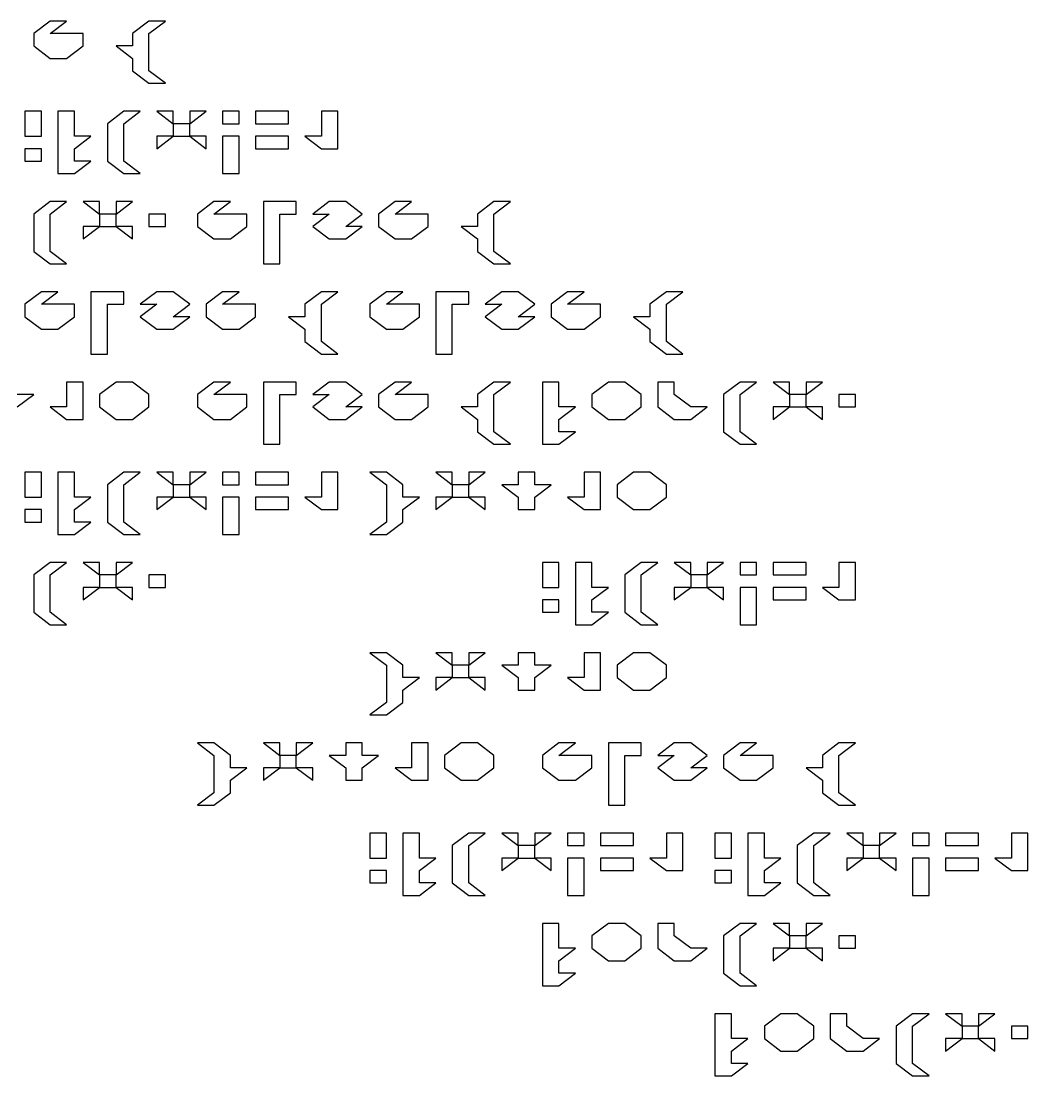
# Model space of a CAD drawing. Header units: metres. Extents: x 5 to 1205, y 4 to 740.
# Drawn here: x 557 to 1205, y 62 to 740 of the extents above; entities that cross this region are included whole.
import ezdxf

# ---------------------------------------------------------------- set-up
doc = ezdxf.new("R2010")
doc.units = ezdxf.units.M

msp = doc.modelspace()

# ---------------------------------------------------------------- linework, layer by layer
for p, q in [((576.02277, 740), (565.4318, 732)), ((576.02277, 732), (586.61365, 740)), ((586.61365, 740), (576.02277, 740)), ((639.5682, 740), (628.9773, 732)), ((639.5682, 732), (650.1591, 740)), ((650.1591, 740), (639.5682, 740)), ((565.4318, 732), (565.4318, 724)), ((597.2045, 732), (576.02277, 732)), ((597.2045, 724), (597.2045, 732)), ((628.9773, 732), (628.9773, 724)), ((639.5682, 708), (639.5682, 732)), ((565.4318, 724), (576.02277, 716)), ((586.61365, 716), (597.2045, 724)), ((628.9773, 724), (618.38635, 724)), ((618.38635, 724), (628.9773, 716)), ((576.02277, 716), (586.61365, 716)), ((628.9773, 716), (628.9773, 708)), ((628.9773, 708), (639.5682, 700)), ((650.1591, 700), (639.5682, 708)), ((639.5682, 700), (650.1591, 700)), ((570.43176, 682), (559.8409, 682)), ((559.8409, 682), (559.8409, 666)), ((570.43176, 666), (570.43176, 682)), ((591.6136, 682), (581.0227, 682)), ((581.0227, 682), (581.0227, 642)), ((591.6136, 666), (591.6136, 682)), ((623.38635, 682), (612.7954, 674)), ((623.38635, 674), (633.97723, 682)), ((633.97723, 682), (623.38635, 682)), ((655.15906, 682), (644.5682, 682)), ((644.5682, 682), (655.15906, 674)), ((655.15906, 674), (655.15906, 682)), ((665.74994, 674), (676.3409, 682)), ((676.3409, 682), (665.74994, 682)), ((665.74994, 682), (665.74994, 674)), ((697.5227, 682), (686.9318, 682)), ((686.9318, 682), (686.9318, 674)), ((697.5227, 674), (697.5227, 682)), ((729.2954, 682), (708.1136, 682)), ((708.1136, 682), (708.1136, 674)), ((729.2954, 674), (729.2954, 682)), ((761.0682, 682), (750.47723, 682)), ((750.47723, 682), (750.47723, 666)), ((761.0682, 658), (761.0682, 682)), ((612.7954, 674), (612.7954, 650)), ((623.38635, 650), (623.38635, 674)), ((665.74994, 674), (655.15906, 674)), ((655.15906, 674), (655.15906, 666)), ((665.74994, 666), (665.74994, 674)), ((686.9318, 674), (697.5227, 674)), ((708.1136, 674), (729.2954, 674)), ((559.8409, 666), (570.43176, 666)), ((591.6136, 658), (602.2045, 666)), ((602.2045, 666), (591.6136, 666)), ((644.5682, 658), (655.15906, 666)), ((655.15906, 666), (644.5682, 666)), ((644.5682, 666), (644.5682, 658)), ((655.15906, 666), (665.74994, 666)), ((665.74994, 666), (676.3409, 658)), ((676.3409, 666), (665.74994, 666)), ((676.3409, 658), (676.3409, 666)), ((697.5227, 666), (686.9318, 666)), ((686.9318, 666), (686.9318, 642)), ((697.5227, 642), (697.5227, 666)), ((729.2954, 666), (708.1136, 666)), ((708.1136, 666), (708.1136, 658)), ((729.2954, 658), (729.2954, 666)), ((750.47723, 666), (739.88635, 666)), ((739.88635, 666), (750.47723, 658)), ((570.43176, 658), (559.8409, 658)), ((559.8409, 658), (559.8409, 650)), ((570.43176, 650), (570.43176, 658)), ((591.6136, 650), (591.6136, 658)), ((708.1136, 658), (729.2954, 658)), ((750.47723, 658), (761.0682, 658)), ((559.8409, 650), (570.43176, 650)), ((591.6136, 642), (602.2045, 650)), ((602.2045, 650), (591.6136, 650)), ((612.7954, 650), (623.38635, 642)), ((633.97723, 642), (623.38635, 650)), ((581.0227, 642), (591.6136, 642)), ((623.38635, 642), (633.97723, 642)), ((686.9318, 642), (697.5227, 642)), ((576.02277, 624), (565.4318, 616)), ((576.02277, 616), (586.61365, 624)), ((586.61365, 624), (576.02277, 624)), ((607.7955, 624), (597.2045, 624)), ((597.2045, 624), (607.7955, 616)), ((607.7955, 616), (607.7955, 624)), ((618.38635, 616), (628.9773, 624)), ((628.9773, 624), (618.38635, 624)), ((618.38635, 624), (618.38635, 616)), ((681.3409, 624), (670.75, 616)), ((681.3409, 616), (691.9318, 624)), ((691.9318, 624), (681.3409, 624)), ((734.2955, 624), (713.11365, 624)), ((713.11365, 624), (713.11365, 584)), ((734.2955, 616), (734.2955, 624)), ((755.4773, 624), (744.88635, 616)), ((766.0682, 624), (755.4773, 624)), ((776.6591, 616), (766.0682, 624)), ((797.8409, 624), (787.25, 616)), ((797.8409, 616), (808.4318, 624)), ((808.4318, 624), (797.8409, 624)), ((861.38635, 624), (850.7955, 616)), ((861.38635, 616), (871.97723, 624)), ((871.97723, 624), (861.38635, 624)), ((565.4318, 616), (565.4318, 592)), ((576.02277, 592), (576.02277, 616)), ((618.38635, 616), (607.7955, 616)), ((607.7955, 616), (607.7955, 608)), ((618.38635, 608), (618.38635, 616)), ((650.1591, 616), (639.5682, 616)), ((639.5682, 616), (639.5682, 608)), ((650.1591, 608), (650.1591, 616)), ((670.75, 616), (670.75, 608)), ((702.5227, 616), (681.3409, 616)), ((702.5227, 608), (702.5227, 616)), ((723.7045, 584), (723.7045, 616)), ((723.7045, 616), (734.2955, 616)), ((744.88635, 616), (755.4773, 616)), ((755.4773, 616), (744.88635, 608)), ((766.0682, 608), (776.6591, 616)), ((787.25, 616), (787.25, 608)), ((819.0227, 616), (797.8409, 616)), ((819.0227, 608), (819.0227, 616)), ((850.7955, 616), (850.7955, 608)), ((861.38635, 592), (861.38635, 616)), ((597.2045, 600), (607.7955, 608)), ((607.7955, 608), (597.2045, 608)), ((597.2045, 608), (597.2045, 600)), ((607.7955, 608), (618.38635, 608)), ((618.38635, 608), (628.9773, 600)), ((628.9773, 608), (618.38635, 608)), ((628.9773, 600), (628.9773, 608)), ((639.5682, 608), (650.1591, 608)), ((670.75, 608), (681.3409, 600)), ((691.9318, 600), (702.5227, 608)), ((744.88635, 608), (755.4773, 600)), ((766.0682, 600), (776.6591, 608)), ((776.6591, 608), (766.0682, 608)), ((787.25, 608), (797.8409, 600)), ((808.4318, 600), (819.0227, 608)), ((850.7955, 608), (840.2045, 608)), ((840.2045, 608), (850.7955, 600)), ((681.3409, 600), (691.9318, 600)), ((755.4773, 600), (766.0682, 600)), ((797.8409, 600), (808.4318, 600)), ((850.7955, 600), (850.7955, 592)), ((565.4318, 592), (576.02277, 584)), ((586.61365, 584), (576.02277, 592)), ((850.7955, 592), (861.38635, 584)), ((871.97723, 584), (861.38635, 592)), ((576.02277, 584), (586.61365, 584)), ((713.11365, 584), (723.7045, 584)), ((861.38635, 584), (871.97723, 584)), ((570.43176, 566), (559.8409, 558)), ((570.43176, 558), (581.0227, 566)), ((581.0227, 566), (570.43176, 566)), ((623.38635, 566), (602.2045, 566)), ((602.2045, 566), (602.2045, 526)), ((623.38635, 558), (623.38635, 566)), ((644.5682, 566), (633.97723, 558)), ((655.15906, 566), (644.5682, 566)), ((665.74994, 558), (655.15906, 566)), ((686.9318, 566), (676.3409, 558)), ((686.9318, 558), (697.5227, 566)), ((697.5227, 566), (686.9318, 566)), ((750.47723, 566), (739.88635, 558)), ((750.47723, 558), (761.0682, 566)), ((761.0682, 566), (750.47723, 566)), ((792.25, 566), (781.6591, 558)), ((792.25, 558), (802.84094, 566)), ((802.84094, 566), (792.25, 566)), ((845.2046, 566), (824.02277, 566)), ((824.02277, 566), (824.02277, 526)), ((845.2046, 558), (845.2046, 566)), ((866.3864, 566), (855.7955, 558)), ((876.9773, 566), (866.3864, 566)), ((887.5682, 558), (876.9773, 566)), ((908.75006, 566), (898.1591, 558)), ((908.75006, 558), (919.34094, 566)), ((919.34094, 566), (908.75006, 566)), ((972.2955, 566), (961.7046, 558)), ((972.2955, 558), (982.8864, 566)), ((982.8864, 566), (972.2955, 566)), ((559.8409, 558), (559.8409, 550)), ((591.6136, 558), (570.43176, 558)), ((591.6136, 550), (591.6136, 558)), ((612.7954, 526), (612.7954, 558)), ((612.7954, 558), (623.38635, 558)), ((633.97723, 558), (644.5682, 558)), ((644.5682, 558), (633.97723, 550)), ((655.15906, 550), (665.74994, 558)), ((676.3409, 558), (676.3409, 550)), ((708.1136, 558), (686.9318, 558)), ((708.1136, 550), (708.1136, 558)), ((739.88635, 558), (739.88635, 550)), ((750.47723, 534), (750.47723, 558)), ((781.6591, 558), (781.6591, 550)), ((813.4318, 558), (792.25, 558)), ((813.4318, 550), (813.4318, 558)), ((834.61365, 526), (834.61365, 558)), ((834.61365, 558), (845.2046, 558)), ((855.7955, 558), (866.3864, 558)), ((866.3864, 558), (855.7955, 550)), ((876.9773, 550), (887.5682, 558)), ((898.1591, 558), (898.1591, 550)), ((929.9318, 558), (908.75006, 558)), ((929.9318, 550), (929.9318, 558)), ((961.7046, 558), (961.7046, 550)), ((972.2955, 534), (972.2955, 558)), ((559.8409, 550), (570.43176, 542)), ((581.0227, 542), (591.6136, 550)), ((633.97723, 550), (644.5682, 542)), ((655.15906, 542), (665.74994, 550)), ((665.74994, 550), (655.15906, 550)), ((676.3409, 550), (686.9318, 542)), ((697.5227, 542), (708.1136, 550)), ((739.88635, 550), (729.2954, 550)), ((729.2954, 550), (739.88635, 542)), ((781.6591, 550), (792.25, 542)), ((802.84094, 542), (813.4318, 550)), ((855.7955, 550), (866.3864, 542)), ((876.9773, 542), (887.5682, 550)), ((887.5682, 550), (876.9773, 550)), ((898.1591, 550), (908.75006, 542)), ((919.34094, 542), (929.9318, 550)), ((961.7046, 550), (951.11365, 550)), ((951.11365, 550), (961.7046, 542)), ((570.43176, 542), (581.0227, 542)), ((644.5682, 542), (655.15906, 542)), ((686.9318, 542), (697.5227, 542)), ((739.88635, 542), (739.88635, 534)), ((792.25, 542), (802.84094, 542)), ((866.3864, 542), (876.9773, 542)), ((908.75006, 542), (919.34094, 542)), ((961.7046, 542), (961.7046, 534)), ((739.88635, 534), (750.47723, 526)), ((761.0682, 526), (750.47723, 534)), ((961.7046, 534), (972.2955, 526)), ((982.8864, 526), (972.2955, 534)), ((602.2045, 526), (612.7954, 526)), ((750.47723, 526), (761.0682, 526)), ((824.02277, 526), (834.61365, 526)), ((972.2955, 526), (982.8864, 526)), ((597.2045, 508), (586.61365, 508)), ((586.61365, 508), (586.61365, 492)), ((597.2045, 484), (597.2045, 508)), ((618.38635, 508), (607.7955, 500)), ((628.9773, 508), (618.38635, 508)), ((639.5682, 500), (628.9773, 508)), ((681.3409, 508), (670.75, 500)), ((681.3409, 500), (691.9318, 508)), ((691.9318, 508), (681.3409, 508)), ((734.2955, 508), (713.11365, 508)), ((713.11365, 508), (713.11365, 468)), ((734.2955, 500), (734.2955, 508)), ((755.4773, 508), (744.88635, 500)), ((766.0682, 508), (755.4773, 508)), ((776.6591, 500), (766.0682, 508)), ((797.8409, 508), (787.25, 500)), ((797.8409, 500), (808.4318, 508)), ((808.4318, 508), (797.8409, 508)), ((861.38635, 508), (850.7955, 500)), ((861.38635, 500), (871.97723, 508)), ((871.97723, 508), (861.38635, 508)), ((903.15906, 508), (892.5682, 508)), ((892.5682, 508), (892.5682, 468)), ((903.15906, 492), (903.15906, 508)), ((934.9318, 508), (924.3409, 500)), ((945.5227, 508), (934.9318, 508)), ((956.11365, 500), (945.5227, 508)), ((977.2955, 508), (966.7045, 508)), ((966.7045, 508), (966.7045, 492)), ((977.2955, 500), (977.2955, 508)), ((1019.6591, 508), (1009.0682, 500)), ((1019.6591, 500), (1030.25, 508)), ((1030.25, 508), (1019.6591, 508)), ((1051.4318, 508), (1040.8408, 508)), ((1040.8408, 508), (1051.4318, 500)), ((1051.4318, 500), (1051.4318, 508)), ((1062.0227, 500), (1072.6135, 508)), ((1072.6135, 508), (1062.0227, 508)), ((1062.0227, 508), (1062.0227, 500)), ((554.8409, 492), (565.4318, 500)), ((565.4318, 500), (554.8409, 500)), ((607.7955, 500), (607.7955, 492)), ((639.5682, 492), (639.5682, 500)), ((670.75, 500), (670.75, 492)), ((702.5227, 500), (681.3409, 500)), ((702.5227, 492), (702.5227, 500)), ((723.7045, 468), (723.7045, 500)), ((723.7045, 500), (734.2955, 500)), ((744.88635, 500), (755.4773, 500)), ((755.4773, 500), (744.88635, 492)), ((766.0682, 492), (776.6591, 500)), ((787.25, 500), (787.25, 492)), ((819.0227, 500), (797.8409, 500)), ((819.0227, 492), (819.0227, 500)), ((850.7955, 500), (850.7955, 492)), ((861.38635, 476), (861.38635, 500)), ((924.3409, 500), (924.3409, 492)), ((956.11365, 492), (956.11365, 500)), ((987.88635, 492), (977.2955, 500)), ((1009.0682, 500), (1009.0682, 476)), ((1019.6591, 476), (1019.6591, 500)), ((1062.0227, 500), (1051.4318, 500)), ((1051.4318, 500), (1051.4318, 492)), ((1062.0227, 492), (1062.0227, 500)), ((1093.7954, 500), (1083.2045, 500)), ((1083.2045, 500), (1083.2045, 492)), ((1093.7954, 492), (1093.7954, 500)), ((586.61365, 492), (576.02277, 492)), ((576.02277, 492), (586.61365, 484)), ((607.7955, 492), (618.38635, 484)), ((628.9773, 484), (639.5682, 492)), ((670.75, 492), (681.3409, 484)), ((691.9318, 484), (702.5227, 492)), ((744.88635, 492), (755.4773, 484)), ((766.0682, 484), (776.6591, 492)), ((776.6591, 492), (766.0682, 492)), ((787.25, 492), (797.8409, 484)), ((808.4318, 484), (819.0227, 492)), ((850.7955, 492), (840.2045, 492)), ((840.2045, 492), (850.7955, 484)), ((903.15906, 484), (913.75, 492)), ((913.75, 492), (903.15906, 492)), ((924.3409, 492), (934.9318, 484)), ((945.5227, 484), (956.11365, 492)), ((966.7045, 492), (977.2955, 484)), ((987.88635, 484), (998.47723, 492)), ((998.47723, 492), (987.88635, 492)), ((1040.8408, 484), (1051.4318, 492)), ((1051.4318, 492), (1040.8408, 492)), ((1040.8408, 492), (1040.8408, 484)), ((1051.4318, 492), (1062.0227, 492)), ((1062.0227, 492), (1072.6135, 484)), ((1072.6135, 492), (1062.0227, 492)), ((1072.6135, 484), (1072.6135, 492)), ((1083.2045, 492), (1093.7954, 492)), ((586.61365, 484), (597.2045, 484)), ((618.38635, 484), (628.9773, 484)), ((681.3409, 484), (691.9318, 484)), ((755.4773, 484), (766.0682, 484)), ((797.8409, 484), (808.4318, 484)), ((850.7955, 484), (850.7955, 476)), ((903.15906, 476), (903.15906, 484)), ((934.9318, 484), (945.5227, 484)), ((977.2955, 484), (987.88635, 484)), ((850.7955, 476), (861.38635, 468)), ((871.97723, 468), (861.38635, 476)), ((903.15906, 468), (913.75, 476)), ((913.75, 476), (903.15906, 476)), ((1009.0682, 476), (1019.6591, 468)), ((1030.25, 468), (1019.6591, 476)), ((713.11365, 468), (723.7045, 468)), ((861.38635, 468), (871.97723, 468)), ((892.5682, 468), (903.15906, 468)), ((1019.6591, 468), (1030.25, 468)), ((570.43176, 450), (559.8409, 450)), ((559.8409, 450), (559.8409, 434)), ((570.43176, 434), (570.43176, 450)), ((591.6136, 450), (581.0227, 450)), ((581.0227, 450), (581.0227, 410)), ((591.6136, 434), (591.6136, 450)), ((623.38635, 450), (612.7954, 442)), ((623.38635, 442), (633.97723, 450)), ((633.97723, 450), (623.38635, 450)), ((655.15906, 450), (644.5682, 450)), ((644.5682, 450), (655.15906, 442)), ((655.15906, 442), (655.15906, 450)), ((665.74994, 442), (676.3409, 450)), ((676.3409, 450), (665.74994, 450)), ((665.74994, 450), (665.74994, 442)), ((697.5227, 450), (686.9318, 450)), ((686.9318, 450), (686.9318, 442)), ((697.5227, 442), (697.5227, 450)), ((729.2954, 450), (708.1136, 450)), ((708.1136, 450), (708.1136, 442)), ((729.2954, 442), (729.2954, 450)), ((761.0682, 450), (750.47723, 450)), ((750.47723, 450), (750.47723, 434)), ((761.0682, 426), (761.0682, 450)), ((792.25, 450), (781.6591, 450)), ((781.6591, 450), (792.25, 442)), ((802.84094, 442), (792.25, 450)), ((834.61365, 450), (824.02277, 450)), ((824.02277, 450), (834.61365, 442)), ((834.61365, 442), (834.61365, 450)), ((845.2046, 442), (855.7955, 450)), ((855.7955, 450), (845.2046, 450)), ((845.2046, 450), (845.2046, 442)), ((887.5682, 450), (876.9773, 450)), ((876.9773, 450), (876.9773, 442)), ((887.5682, 442), (887.5682, 450)), ((929.9318, 450), (919.34094, 450)), ((919.34094, 450), (919.34094, 434)), ((929.9318, 426), (929.9318, 450)), ((951.11365, 450), (940.52277, 442)), ((961.7046, 450), (951.11365, 450)), ((972.2955, 442), (961.7046, 450)), ((612.7954, 442), (612.7954, 418)), ((623.38635, 418), (623.38635, 442)), ((665.74994, 442), (655.15906, 442)), ((655.15906, 442), (655.15906, 434)), ((665.74994, 434), (665.74994, 442)), ((686.9318, 442), (697.5227, 442)), ((708.1136, 442), (729.2954, 442)), ((792.25, 442), (792.25, 418)), ((802.84094, 434), (802.84094, 442)), ((845.2046, 442), (834.61365, 442)), ((834.61365, 442), (834.61365, 434)), ((845.2046, 434), (845.2046, 442)), ((876.9773, 442), (866.3864, 442)), ((866.3864, 442), (876.9773, 434)), ((887.5682, 434), (898.1591, 442)), ((898.1591, 442), (887.5682, 442)), ((940.52277, 442), (940.52277, 434)), ((972.2955, 434), (972.2955, 442)), ((559.8409, 434), (570.43176, 434)), ((591.6136, 426), (602.2045, 434)), ((602.2045, 434), (591.6136, 434)), ((644.5682, 426), (655.15906, 434)), ((655.15906, 434), (644.5682, 434)), ((644.5682, 434), (644.5682, 426)), ((655.15906, 434), (665.74994, 434)), ((665.74994, 434), (676.3409, 426)), ((676.3409, 434), (665.74994, 434)), ((676.3409, 426), (676.3409, 434)), ((697.5227, 434), (686.9318, 434)), ((686.9318, 434), (686.9318, 410)), ((697.5227, 410), (697.5227, 434)), ((729.2954, 434), (708.1136, 434)), ((708.1136, 434), (708.1136, 426)), ((729.2954, 426), (729.2954, 434)), ((750.47723, 434), (739.88635, 434)), ((739.88635, 434), (750.47723, 426)), ((802.84094, 426), (813.4318, 434)), ((813.4318, 434), (802.84094, 434)), ((824.02277, 426), (834.61365, 434)), ((834.61365, 434), (824.02277, 434)), ((824.02277, 434), (824.02277, 426)), ((834.61365, 434), (845.2046, 434)), ((845.2046, 434), (855.7955, 426)), ((855.7955, 434), (845.2046, 434)), ((855.7955, 426), (855.7955, 434)), ((876.9773, 434), (876.9773, 426)), ((887.5682, 426), (887.5682, 434)), ((919.34094, 434), (908.75006, 434)), ((908.75006, 434), (919.34094, 426)), ((940.52277, 434), (951.11365, 426)), ((961.7046, 426), (972.2955, 434)), ((570.43176, 426), (559.8409, 426)), ((559.8409, 426), (559.8409, 418)), ((570.43176, 418), (570.43176, 426)), ((591.6136, 418), (591.6136, 426)), ((708.1136, 426), (729.2954, 426)), ((750.47723, 426), (761.0682, 426)), ((802.84094, 418), (802.84094, 426)), ((876.9773, 426), (887.5682, 426)), ((919.34094, 426), (929.9318, 426)), ((951.11365, 426), (961.7046, 426)), ((559.8409, 418), (570.43176, 418)), ((591.6136, 410), (602.2045, 418)), ((602.2045, 418), (591.6136, 418)), ((612.7954, 418), (623.38635, 410)), ((633.97723, 410), (623.38635, 418)), ((792.25, 418), (781.6591, 410)), ((792.25, 410), (802.84094, 418)), ((581.0227, 410), (591.6136, 410)), ((623.38635, 410), (633.97723, 410)), ((686.9318, 410), (697.5227, 410)), ((781.6591, 410), (792.25, 410)), ((576.02277, 392), (565.4318, 384)), ((576.02277, 384), (586.61365, 392)), ((586.61365, 392), (576.02277, 392)), ((607.7955, 392), (597.2045, 392)), ((597.2045, 392), (607.7955, 384)), ((607.7955, 384), (607.7955, 392)), ((618.38635, 384), (628.9773, 392)), ((628.9773, 392), (618.38635, 392)), ((618.38635, 392), (618.38635, 384)), ((903.15906, 392), (892.5682, 392)), ((892.5682, 392), (892.5682, 376)), ((903.15906, 376), (903.15906, 392)), ((924.3409, 392), (913.75, 392)), ((913.75, 392), (913.75, 352)), ((924.3409, 376), (924.3409, 392)), ((956.11365, 392), (945.5227, 384)), ((956.11365, 384), (966.7045, 392)), ((966.7045, 392), (956.11365, 392)), ((987.88635, 392), (977.2955, 392)), ((977.2955, 392), (987.88635, 384)), ((987.88635, 384), (987.88635, 392)), ((998.47723, 384), (1009.0682, 392)), ((1009.0682, 392), (998.47723, 392)), ((998.47723, 392), (998.47723, 384)), ((1030.25, 392), (1019.6591, 392)), ((1019.6591, 392), (1019.6591, 384)), ((1030.25, 384), (1030.25, 392)), ((1062.0227, 392), (1040.8408, 392)), ((1040.8408, 392), (1040.8408, 384)), ((1062.0227, 384), (1062.0227, 392)), ((1093.7954, 392), (1083.2045, 392)), ((1083.2045, 392), (1083.2045, 376)), ((1093.7954, 368), (1093.7954, 392)), ((565.4318, 384), (565.4318, 360)), ((576.02277, 360), (576.02277, 384)), ((618.38635, 384), (607.7955, 384)), ((607.7955, 384), (607.7955, 376)), ((618.38635, 376), (618.38635, 384)), ((650.1591, 384), (639.5682, 384)), ((639.5682, 384), (639.5682, 376)), ((650.1591, 376), (650.1591, 384)), ((945.5227, 384), (945.5227, 360)), ((956.11365, 360), (956.11365, 384)), ((998.47723, 384), (987.88635, 384)), ((987.88635, 384), (987.88635, 376)), ((998.47723, 376), (998.47723, 384)), ((1019.6591, 384), (1030.25, 384)), ((1040.8408, 384), (1062.0227, 384)), ((597.2045, 368), (607.7955, 376)), ((607.7955, 376), (597.2045, 376)), ((597.2045, 376), (597.2045, 368)), ((607.7955, 376), (618.38635, 376)), ((618.38635, 376), (628.9773, 368)), ((628.9773, 376), (618.38635, 376)), ((628.9773, 368), (628.9773, 376)), ((639.5682, 376), (650.1591, 376)), ((892.5682, 376), (903.15906, 376)), ((924.3409, 368), (934.9318, 376)), ((934.9318, 376), (924.3409, 376)), ((977.2955, 368), (987.88635, 376)), ((987.88635, 376), (977.2955, 376)), ((977.2955, 376), (977.2955, 368)), ((987.88635, 376), (998.47723, 376)), ((998.47723, 376), (1009.0682, 368)), ((1009.0682, 376), (998.47723, 376)), ((1009.0682, 368), (1009.0682, 376)), ((1030.25, 376), (1019.6591, 376)), ((1019.6591, 376), (1019.6591, 352)), ((1030.25, 352), (1030.25, 376)), ((1062.0227, 376), (1040.8408, 376)), ((1040.8408, 376), (1040.8408, 368)), ((1062.0227, 368), (1062.0227, 376)), ((1083.2045, 376), (1072.6135, 376)), ((1072.6135, 376), (1083.2045, 368)), ((903.15906, 368), (892.5682, 368)), ((892.5682, 368), (892.5682, 360)), ((903.15906, 360), (903.15906, 368)), ((924.3409, 360), (924.3409, 368)), ((1040.8408, 368), (1062.0227, 368)), ((1083.2045, 368), (1093.7954, 368)), ((565.4318, 360), (576.02277, 352)), ((586.61365, 352), (576.02277, 360)), ((892.5682, 360), (903.15906, 360)), ((924.3409, 352), (934.9318, 360)), ((934.9318, 360), (924.3409, 360)), ((945.5227, 360), (956.11365, 352)), ((966.7045, 352), (956.11365, 360)), ((576.02277, 352), (586.61365, 352)), ((913.75, 352), (924.3409, 352)), ((956.11365, 352), (966.7045, 352)), ((1019.6591, 352), (1030.25, 352)), ((792.25, 334), (781.6591, 334)), ((781.6591, 334), (792.25, 326)), ((802.84094, 326), (792.25, 334)), ((834.61365, 334), (824.02277, 334)), ((824.02277, 334), (834.61365, 326)), ((834.61365, 326), (834.61365, 334)), ((845.2046, 326), (855.7955, 334)), ((855.7955, 334), (845.2046, 334)), ((845.2046, 334), (845.2046, 326)), ((887.5682, 334), (876.9773, 334)), ((876.9773, 334), (876.9773, 326)), ((887.5682, 326), (887.5682, 334)), ((929.9318, 334), (919.34094, 334)), ((919.34094, 334), (919.34094, 318)), ((929.9318, 310), (929.9318, 334)), ((951.11365, 334), (940.52277, 326)), ((961.7046, 334), (951.11365, 334)), ((972.2955, 326), (961.7046, 334)), ((792.25, 326), (792.25, 302)), ((802.84094, 318), (802.84094, 326)), ((845.2046, 326), (834.61365, 326)), ((834.61365, 326), (834.61365, 318)), ((845.2046, 318), (845.2046, 326)), ((876.9773, 326), (866.3864, 326)), ((866.3864, 326), (876.9773, 318)), ((887.5682, 318), (898.1591, 326)), ((898.1591, 326), (887.5682, 326)), ((940.52277, 326), (940.52277, 318)), ((972.2955, 318), (972.2955, 326)), ((802.84094, 310), (813.4318, 318)), ((813.4318, 318), (802.84094, 318)), ((824.02277, 310), (834.61365, 318)), ((834.61365, 318), (824.02277, 318)), ((824.02277, 318), (824.02277, 310)), ((834.61365, 318), (845.2046, 318)), ((845.2046, 318), (855.7955, 310)), ((855.7955, 318), (845.2046, 318)), ((855.7955, 310), (855.7955, 318)), ((876.9773, 318), (876.9773, 310)), ((887.5682, 310), (887.5682, 318)), ((919.34094, 318), (908.75006, 318)), ((908.75006, 318), (919.34094, 310)), ((940.52277, 318), (951.11365, 310)), ((961.7046, 310), (972.2955, 318)), ((802.84094, 302), (802.84094, 310)), ((876.9773, 310), (887.5682, 310)), ((919.34094, 310), (929.9318, 310)), ((951.11365, 310), (961.7046, 310)), ((792.25, 302), (781.6591, 294)), ((792.25, 294), (802.84094, 302)), ((781.6591, 294), (792.25, 294)), ((681.3409, 276), (670.75, 276)), ((670.75, 276), (681.3409, 268)), ((691.9318, 268), (681.3409, 276)), ((723.7045, 276), (713.11365, 276)), ((713.11365, 276), (723.7045, 268)), ((723.7045, 268), (723.7045, 276)), ((734.2955, 268), (744.88635, 276)), ((744.88635, 276), (734.2955, 276)), ((734.2955, 276), (734.2955, 268)), ((776.6591, 276), (766.0682, 276)), ((766.0682, 276), (766.0682, 268)), ((776.6591, 268), (776.6591, 276)), ((819.0227, 276), (808.4318, 276)), ((808.4318, 276), (808.4318, 260)), ((819.0227, 252), (819.0227, 276)), ((840.2045, 276), (829.61365, 268)), ((850.7955, 276), (840.2045, 276)), ((861.38635, 268), (850.7955, 276)), ((903.15906, 276), (892.5682, 268)), ((903.15906, 268), (913.75, 276)), ((913.75, 276), (903.15906, 276)), ((956.11365, 276), (934.9318, 276)), ((934.9318, 276), (934.9318, 236)), ((956.11365, 268), (956.11365, 276)), ((977.2955, 276), (966.7045, 268)), ((987.88635, 276), (977.2955, 276)), ((998.47723, 268), (987.88635, 276)), ((1019.6591, 276), (1009.0682, 268)), ((1019.6591, 268), (1030.25, 276)), ((1030.25, 276), (1019.6591, 276)), ((1083.2045, 276), (1072.6135, 268)), ((1083.2045, 268), (1093.7954, 276)), ((1093.7954, 276), (1083.2045, 276)), ((681.3409, 268), (681.3409, 244)), ((691.9318, 260), (691.9318, 268)), ((734.2955, 268), (723.7045, 268)), ((723.7045, 268), (723.7045, 260)), ((734.2955, 260), (734.2955, 268)), ((766.0682, 268), (755.4773, 268)), ((755.4773, 268), (766.0682, 260)), ((776.6591, 260), (787.25, 268)), ((787.25, 268), (776.6591, 268)), ((829.61365, 268), (829.61365, 260)), ((861.38635, 260), (861.38635, 268)), ((892.5682, 268), (892.5682, 260)), ((924.3409, 268), (903.15906, 268)), ((924.3409, 260), (924.3409, 268)), ((945.5227, 236), (945.5227, 268)), ((945.5227, 268), (956.11365, 268)), ((966.7045, 268), (977.2955, 268)), ((977.2955, 268), (966.7045, 260)), ((987.88635, 260), (998.47723, 268)), ((1009.0682, 268), (1009.0682, 260)), ((1040.8408, 268), (1019.6591, 268)), ((1040.8408, 260), (1040.8408, 268)), ((1072.6135, 268), (1072.6135, 260)), ((1083.2045, 244), (1083.2045, 268)), ((691.9318, 252), (702.5227, 260)), ((702.5227, 260), (691.9318, 260)), ((713.11365, 252), (723.7045, 260)), ((723.7045, 260), (713.11365, 260)), ((713.11365, 260), (713.11365, 252)), ((723.7045, 260), (734.2955, 260)), ((734.2955, 260), (744.88635, 252)), ((744.88635, 260), (734.2955, 260)), ((744.88635, 252), (744.88635, 260)), ((766.0682, 260), (766.0682, 252)), ((776.6591, 252), (776.6591, 260)), ((808.4318, 260), (797.8409, 260)), ((797.8409, 260), (808.4318, 252)), ((829.61365, 260), (840.2045, 252)), ((850.7955, 252), (861.38635, 260)), ((892.5682, 260), (903.15906, 252)), ((913.75, 252), (924.3409, 260)), ((966.7045, 260), (977.2955, 252)), ((987.88635, 252), (998.47723, 260)), ((998.47723, 260), (987.88635, 260)), ((1009.0682, 260), (1019.6591, 252)), ((1030.25, 252), (1040.8408, 260)), ((1072.6135, 260), (1062.0227, 260)), ((1062.0227, 260), (1072.6135, 252)), ((691.9318, 244), (691.9318, 252)), ((766.0682, 252), (776.6591, 252)), ((808.4318, 252), (819.0227, 252)), ((840.2045, 252), (850.7955, 252)), ((903.15906, 252), (913.75, 252)), ((977.2955, 252), (987.88635, 252)), ((1019.6591, 252), (1030.25, 252)), ((1072.6135, 252), (1072.6135, 244)), ((681.3409, 244), (670.75, 236)), ((681.3409, 236), (691.9318, 244)), ((1072.6135, 244), (1083.2045, 236)), ((1093.7954, 236), (1083.2045, 244)), ((670.75, 236), (681.3409, 236)), ((934.9318, 236), (945.5227, 236)), ((1083.2045, 236), (1093.7954, 236)), ((792.25, 218), (781.6591, 218)), ((781.6591, 218), (781.6591, 202)), ((792.25, 202), (792.25, 218)), ((813.4318, 218), (802.84094, 218)), ((802.84094, 218), (802.84094, 178)), ((813.4318, 202), (813.4318, 218)), ((845.2046, 218), (834.61365, 210)), ((845.2046, 210), (855.7955, 218)), ((855.7955, 218), (845.2046, 218)), ((876.9773, 218), (866.3864, 218)), ((866.3864, 218), (876.9773, 210)), ((876.9773, 210), (876.9773, 218)), ((887.5682, 210), (898.1591, 218)), ((898.1591, 218), (887.5682, 218)), ((887.5682, 218), (887.5682, 210)), ((919.34094, 218), (908.75006, 218)), ((908.75006, 218), (908.75006, 210)), ((919.34094, 210), (919.34094, 218)), ((951.11365, 218), (929.9318, 218)), ((929.9318, 218), (929.9318, 210)), ((951.11365, 210), (951.11365, 218)), ((982.8864, 218), (972.2955, 218)), ((972.2955, 218), (972.2955, 202)), ((982.8864, 194), (982.8864, 218)), ((1014.0681, 218), (1003.47723, 218)), ((1003.47723, 218), (1003.47723, 202)), ((1014.0681, 202), (1014.0681, 218)), ((1035.2499, 218), (1024.659, 218)), ((1024.659, 218), (1024.659, 178)), ((1035.2499, 202), (1035.2499, 218)), ((1067.0226, 218), (1056.4318, 210)), ((1067.0226, 210), (1077.6135, 218)), ((1077.6135, 218), (1067.0226, 218)), ((1098.7954, 218), (1088.2045, 218)), ((1088.2045, 218), (1098.7954, 210)), ((1098.7954, 210), (1098.7954, 218)), ((1109.3862, 210), (1119.9772, 218)), ((1119.9772, 218), (1109.3862, 218)), ((1109.3862, 218), (1109.3862, 210)), ((1141.1589, 218), (1130.5681, 218)), ((1130.5681, 218), (1130.5681, 210)), ((1141.1589, 210), (1141.1589, 218)), ((1172.9318, 218), (1151.7499, 218)), ((1151.7499, 218), (1151.7499, 210)), ((1172.9318, 210), (1172.9318, 218)), ((1204.7045, 218), (1194.1135, 218)), ((1194.1135, 218), (1194.1135, 202)), ((1204.7045, 194), (1204.7045, 218)), ((834.61365, 210), (834.61365, 186)), ((845.2046, 186), (845.2046, 210)), ((887.5682, 210), (876.9773, 210)), ((876.9773, 210), (876.9773, 202)), ((887.5682, 202), (887.5682, 210)), ((908.75006, 210), (919.34094, 210)), ((929.9318, 210), (951.11365, 210)), ((1056.4318, 210), (1056.4318, 186)), ((1067.0226, 186), (1067.0226, 210)), ((1109.3862, 210), (1098.7954, 210)), ((1098.7954, 210), (1098.7954, 202)), ((1109.3862, 202), (1109.3862, 210)), ((1130.5681, 210), (1141.1589, 210)), ((1151.7499, 210), (1172.9318, 210)), ((781.6591, 202), (792.25, 202)), ((813.4318, 194), (824.02277, 202)), ((824.02277, 202), (813.4318, 202)), ((866.3864, 194), (876.9773, 202)), ((876.9773, 202), (866.3864, 202)), ((866.3864, 202), (866.3864, 194)), ((876.9773, 202), (887.5682, 202)), ((887.5682, 202), (898.1591, 194)), ((898.1591, 202), (887.5682, 202)), ((898.1591, 194), (898.1591, 202)), ((919.34094, 202), (908.75006, 202)), ((908.75006, 202), (908.75006, 178)), ((919.34094, 178), (919.34094, 202)), ((951.11365, 202), (929.9318, 202)), ((929.9318, 202), (929.9318, 194)), ((951.11365, 194), (951.11365, 202)), ((972.2955, 202), (961.7046, 202)), ((961.7046, 202), (972.2955, 194)), ((1003.47723, 202), (1014.0681, 202)), ((1035.2499, 194), (1045.8408, 202)), ((1045.8408, 202), (1035.2499, 202)), ((1088.2045, 194), (1098.7954, 202)), ((1098.7954, 202), (1088.2045, 202)), ((1088.2045, 202), (1088.2045, 194)), ((1098.7954, 202), (1109.3862, 202)), ((1109.3862, 202), (1119.9772, 194)), ((1119.9772, 202), (1109.3862, 202)), ((1119.9772, 194), (1119.9772, 202)), ((1141.1589, 202), (1130.5681, 202)), ((1130.5681, 202), (1130.5681, 178)), ((1141.1589, 178), (1141.1589, 202)), ((1172.9318, 202), (1151.7499, 202)), ((1151.7499, 202), (1151.7499, 194)), ((1172.9318, 194), (1172.9318, 202)), ((1194.1135, 202), (1183.5226, 202)), ((1183.5226, 202), (1194.1135, 194)), ((792.25, 194), (781.6591, 194)), ((781.6591, 194), (781.6591, 186)), ((792.25, 186), (792.25, 194)), ((813.4318, 186), (813.4318, 194)), ((929.9318, 194), (951.11365, 194)), ((972.2955, 194), (982.8864, 194)), ((1014.0681, 194), (1003.47723, 194)), ((1003.47723, 194), (1003.47723, 186)), ((1014.0681, 186), (1014.0681, 194)), ((1035.2499, 186), (1035.2499, 194)), ((1151.7499, 194), (1172.9318, 194)), ((1194.1135, 194), (1204.7045, 194)), ((781.6591, 186), (792.25, 186)), ((813.4318, 178), (824.02277, 186)), ((824.02277, 186), (813.4318, 186)), ((834.61365, 186), (845.2046, 178)), ((855.7955, 178), (845.2046, 186)), ((1003.47723, 186), (1014.0681, 186)), ((1035.2499, 178), (1045.8408, 186)), ((1045.8408, 186), (1035.2499, 186)), ((1056.4318, 186), (1067.0226, 178)), ((1077.6135, 178), (1067.0226, 186)), ((802.84094, 178), (813.4318, 178)), ((845.2046, 178), (855.7955, 178)), ((908.75006, 178), (919.34094, 178)), ((1024.659, 178), (1035.2499, 178)), ((1067.0226, 178), (1077.6135, 178)), ((1130.5681, 178), (1141.1589, 178)), ((903.15906, 160), (892.5682, 160)), ((892.5682, 160), (892.5682, 120)), ((903.15906, 144), (903.15906, 160)), ((934.9318, 160), (924.3409, 152)), ((945.5227, 160), (934.9318, 160)), ((956.11365, 152), (945.5227, 160)), ((977.2955, 160), (966.7045, 160)), ((966.7045, 160), (966.7045, 144)), ((977.2955, 152), (977.2955, 160)), ((1019.6591, 160), (1009.0682, 152)), ((1019.6591, 152), (1030.25, 160)), ((1030.25, 160), (1019.6591, 160)), ((1051.4318, 160), (1040.8408, 160)), ((1040.8408, 160), (1051.4318, 152)), ((1051.4318, 152), (1051.4318, 160)), ((1062.0227, 152), (1072.6135, 160)), ((1072.6135, 160), (1062.0227, 160)), ((1062.0227, 160), (1062.0227, 152)), ((924.3409, 152), (924.3409, 144)), ((956.11365, 144), (956.11365, 152)), ((987.88635, 144), (977.2955, 152)), ((1009.0682, 152), (1009.0682, 128)), ((1019.6591, 128), (1019.6591, 152)), ((1062.0227, 152), (1051.4318, 152)), ((1051.4318, 152), (1051.4318, 144)), ((1062.0227, 144), (1062.0227, 152)), ((1093.7954, 152), (1083.2045, 152)), ((1083.2045, 152), (1083.2045, 144)), ((1093.7954, 144), (1093.7954, 152)), ((903.15906, 136), (913.75, 144)), ((913.75, 144), (903.15906, 144)), ((924.3409, 144), (934.9318, 136)), ((945.5227, 136), (956.11365, 144)), ((966.7045, 144), (977.2955, 136)), ((987.88635, 136), (998.47723, 144)), ((998.47723, 144), (987.88635, 144)), ((1040.8408, 136), (1051.4318, 144)), ((1051.4318, 144), (1040.8408, 144)), ((1040.8408, 144), (1040.8408, 136)), ((1051.4318, 144), (1062.0227, 144)), ((1062.0227, 144), (1072.6135, 136)), ((1072.6135, 144), (1062.0227, 144)), ((1072.6135, 136), (1072.6135, 144)), ((1083.2045, 144), (1093.7954, 144)), ((903.15906, 128), (903.15906, 136)), ((934.9318, 136), (945.5227, 136)), ((977.2955, 136), (987.88635, 136)), ((903.15906, 120), (913.75, 128)), ((913.75, 128), (903.15906, 128)), ((1009.0682, 128), (1019.6591, 120)), ((1030.25, 120), (1019.6591, 128)), ((892.5682, 120), (903.15906, 120)), ((1019.6591, 120), (1030.25, 120)), ((1014.0681, 102), (1003.47723, 102)), ((1003.47723, 102), (1003.47723, 62)), ((1014.0681, 86), (1014.0681, 102)), ((1045.8408, 102), (1035.2499, 94)), ((1056.4318, 102), (1045.8408, 102)), ((1067.0226, 94), (1056.4318, 102)), ((1088.2045, 102), (1077.6135, 102)), ((1077.6135, 102), (1077.6135, 86)), ((1088.2045, 94), (1088.2045, 102)), ((1130.5681, 102), (1119.9772, 94)), ((1130.5681, 94), (1141.1589, 102)), ((1141.1589, 102), (1130.5681, 102)), ((1162.3408, 102), (1151.7499, 102)), ((1151.7499, 102), (1162.3408, 94)), ((1162.3408, 94), (1162.3408, 102)), ((1172.9318, 94), (1183.5226, 102)), ((1183.5226, 102), (1172.9318, 102)), ((1172.9318, 102), (1172.9318, 94)), ((1035.2499, 94), (1035.2499, 86)), ((1067.0226, 86), (1067.0226, 94)), ((1098.7954, 86), (1088.2045, 94)), ((1119.9772, 94), (1119.9772, 70)), ((1130.5681, 70), (1130.5681, 94)), ((1172.9318, 94), (1162.3408, 94)), ((1162.3408, 94), (1162.3408, 86)), ((1172.9318, 86), (1172.9318, 94)), ((1204.7045, 94), (1194.1135, 94)), ((1194.1135, 94), (1194.1135, 86)), ((1204.7045, 86), (1204.7045, 94)), ((1014.0681, 78), (1024.659, 86)), ((1024.659, 86), (1014.0681, 86)), ((1035.2499, 86), (1045.8408, 78)), ((1056.4318, 78), (1067.0226, 86)), ((1077.6135, 86), (1088.2045, 78)), ((1098.7954, 78), (1109.3862, 86)), ((1109.3862, 86), (1098.7954, 86)), ((1151.7499, 78), (1162.3408, 86)), ((1162.3408, 86), (1151.7499, 86)), ((1151.7499, 86), (1151.7499, 78)), ((1162.3408, 86), (1172.9318, 86)), ((1172.9318, 86), (1183.5226, 78)), ((1183.5226, 86), (1172.9318, 86)), ((1183.5226, 78), (1183.5226, 86)), ((1194.1135, 86), (1204.7045, 86)), ((1014.0681, 70), (1014.0681, 78)), ((1045.8408, 78), (1056.4318, 78)), ((1088.2045, 78), (1098.7954, 78)), ((1014.0681, 62), (1024.659, 70)), ((1024.659, 70), (1014.0681, 70)), ((1119.9772, 70), (1130.5681, 62)), ((1141.1589, 62), (1130.5681, 70)), ((1003.47723, 62), (1014.0681, 62)), ((1130.5681, 62), (1141.1589, 62))]:
    msp.add_line(p, q)

doc.saveas('drawing.dxf')
